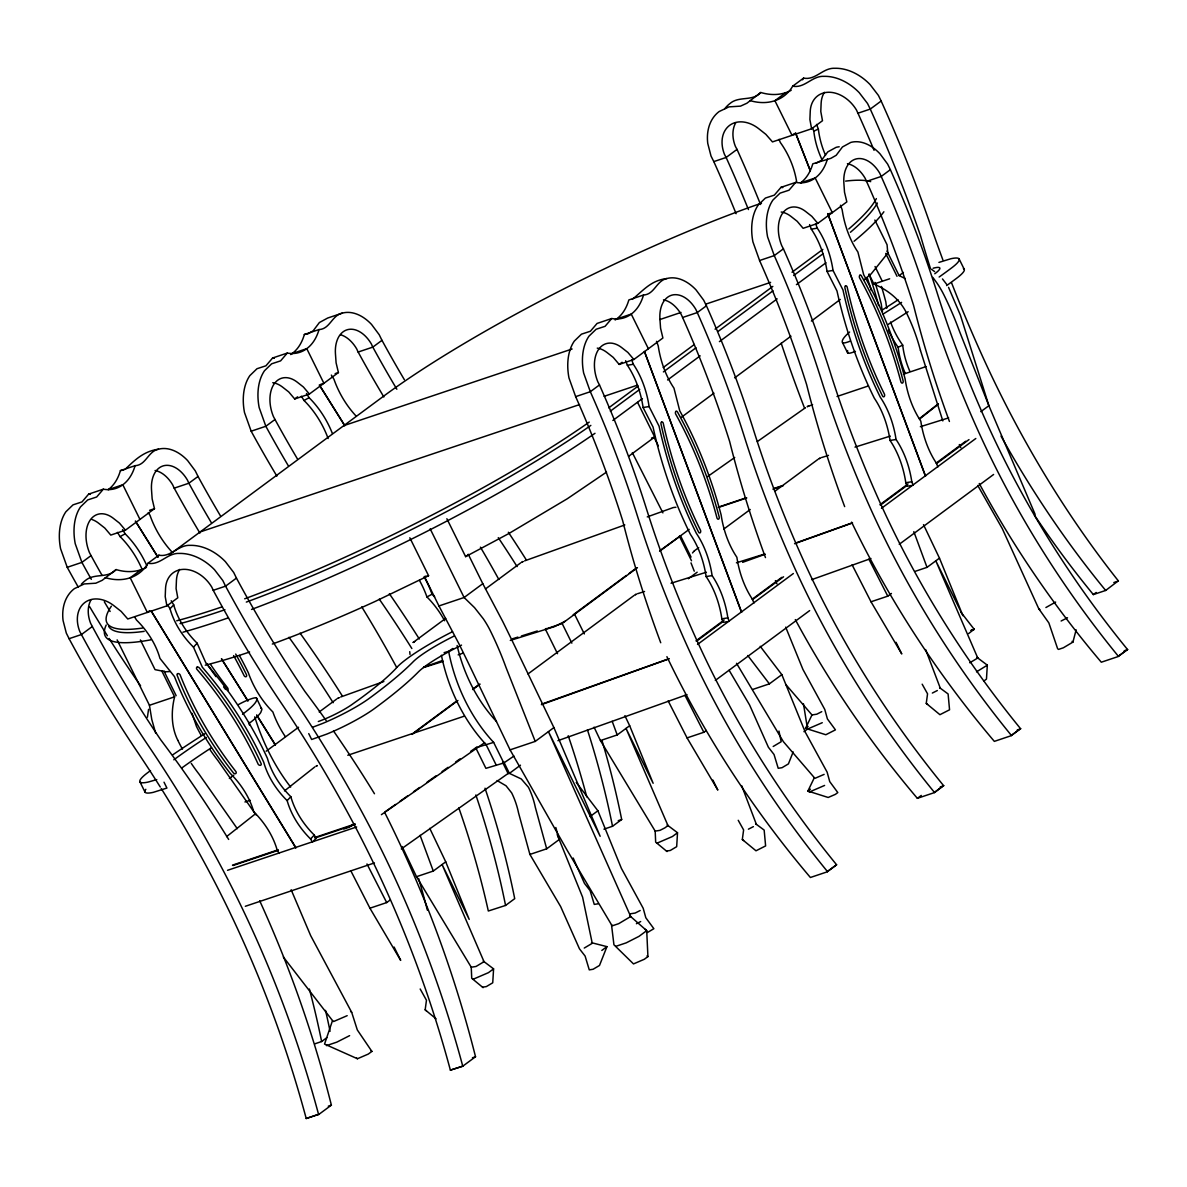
<?xml version="1.0" encoding="UTF-8"?>
<svg xmlns="http://www.w3.org/2000/svg" width="1187" height="1187" viewBox="0 0 1187 1187"><rect width="100%" height="100%" fill="white"/><g stroke="black" fill="none" stroke-linecap="round" stroke-linejoin="round"><path stroke-width="1.5" d="M482.515 987.183L486.344 986.59L492.739 982.791L493.584 968.859L483.287 961.099M666.456 851.064L670.284 850.471L676.679 846.672L677.525 832.74L667.228 824.98L667.969 825.588L664.957 827.814L659.972 830.351L655.179 831.108L600.444 740.569L594.064 727.171M984.068 680.878L986.471 679.098L987.317 665.165L977.02 657.405L977.762 658.013L969.764 662.776M147.411 717.245L148.568 709.336M436.089 1018.832L425.169 1009.811L426.459 1000.24L420.183 988.994M741.682 785.66L756.401 824.416L755.659 823.808L764.161 830.084L765.615 845.916L755.985 850.797L742.32 839.506L743.611 829.936L738.225 820.291M925.623 649.556L940.341 688.297L939.6 687.688L948.101 693.965L949.555 709.796L939.926 714.693L926.261 703.387L927.551 693.816L922.165 684.187M847.592 350.536L847.666 353.014A14.823 2.315 -26.3 0 0 855.441 351.382M161.684 670.685L174.608 696.828C171.091 711.117 171.121 726.845 177.783 740.228M977.747 485.453L1002.258 528.571L1038.714 608.649L1048.863 622.923L1057.617 648.681L1058.507 649.423L1063.359 647.79L1072.944 642.093L1076.134 629.822M283.352 957.019L332.508 1020.597L324.541 1044.07L357.45 1058.745L368.282 1054.071L371.887 1051.415L357.317 1029.945L351.693 1012.333L310.668 935.623L291.156 889.76M497.086 780.542L506.033 785.779L511.686 792.916A85.538 84.277 -50.4 0 1 518.571 813.021L529.906 854.432L560.665 906.601L579.464 948.814L585.102 956.054L589.271 969.868L593.099 969.26L599.494 965.461L606.943 946.647L591.512 942.686L592.254 943.309L584.256 948.057M729.1 670.254L749.605 705.019L768.39 747.246L774.028 754.487L778.212 768.286L782.04 767.692L788.42 763.894L793.168 751.92M785.69 627.151L802.946 669.468L824.772 709.44L827.398 718.907L835.44 729.857L825.826 734.738L805.543 728.328L811.982 714.945L785.779 684.469M760.214 646.307L781.832 674.646L805.29 732.201L827.131 772.158L829.743 781.639L837.799 792.575L835.396 794.355L828.185 797.471L807.902 791.046L814.341 777.678L783.361 741.652L736.533 663.31M220.426 515.811A954.986 711.859 53.5 0 1 198.036 476.447L195.276 470.853L187.591 460.541A47.806 30.981 71.4 0 0 158.435 449.22C147.989 451.342 146.075 465.23 135.095 465.675A56.575 36.663 71.4 0 1 122.825 484.756A56.575 36.663 71.4 0 1 103.328 489.192L88.654 494.118L81.977 501.923L73.045 504.846L65.893 511.76A47.806 30.981 71.4 0 0 60.552 548.617L67.229 567.312A954.986 711.859 53.5 0 0 78.238 587.075M103.328 489.192L96.651 496.997L87.719 499.92L80.568 506.834A47.806 30.981 71.4 0 0 75.226 543.691L81.903 562.386A954.986 711.859 53.5 0 0 91.325 579.33M340.61 334.764A30.536 19.793 71.4 0 1 356.679 348.874L358.118 352.049L372.792 347.123L381.962 340.343L379.217 334.734L371.531 324.422A47.806 30.981 71.4 0 0 342.375 313.101C331.93 315.223 330.016 329.111 319.036 329.556A56.575 36.663 71.4 0 1 306.765 348.652A56.575 36.663 71.4 0 1 287.269 353.073L272.595 357.999L265.918 365.804L256.985 368.727L249.834 375.641A47.806 30.981 71.4 0 0 244.492 412.512L251.169 431.193A954.986 711.859 53.5 0 0 276.883 476.121M287.269 353.073L280.592 360.878L271.66 363.801L264.508 370.715A47.806 30.981 71.4 0 0 259.167 407.586L265.843 426.267A954.986 711.859 53.5 0 0 288.233 465.63M795.305 619.599A778.123 580.028 53.5 0 0 917.358 798.332L934.555 792.56L943.576 785.616A774.666 577.446 53.5 0 1 800.557 553.914A954.986 711.859 53.5 0 1 753.493 429.842A954.986 711.859 53.5 0 0 706.428 305.786L703.683 300.177L696.012 289.865A47.806 30.981 71.4 0 0 666.842 278.544C656.396 280.681 654.497 294.554 643.517 295.014A56.575 36.663 71.4 0 1 631.247 314.095A56.575 36.663 71.4 0 1 611.735 318.517L605.073 326.321L596.141 329.244L588.989 336.158A47.806 30.981 71.4 0 0 583.648 373.03L590.325 391.71A954.986 711.859 53.5 0 1 637.36 515.781A954.986 711.859 53.5 0 0 684.424 639.838A774.666 577.446 53.5 0 0 827.443 871.54L836.598 864.774A774.666 577.446 53.5 0 1 693.579 633.072A954.986 711.859 53.5 0 1 646.514 509.015A954.986 711.859 53.5 0 0 599.465 384.944M829.075 213.719L832.324 212.636L815.187 177.976A56.575 36.663 71.4 0 1 795.676 182.412L781.001 187.338L774.339 195.128L765.407 198.051L758.256 204.965A47.806 30.981 71.4 0 0 752.914 241.836L759.591 260.517L774.265 255.591L783.42 248.825L781.788 245.768A30.536 19.793 71.4 0 1 782.515 213.334A30.536 19.793 71.4 0 1 805.424 211.316L811.834 216.346L817.798 223.379L846.835 201.894L844.506 192.16L843.853 182.872A30.536 19.793 71.4 0 1 855.961 158.984A30.536 19.793 71.4 0 1 879.775 173.272L881.214 176.448A954.986 711.859 53.5 0 1 928.279 300.504A954.986 711.859 53.5 0 0 975.328 424.575A774.666 577.446 53.5 0 0 1118.362 656.277L1127.516 649.497A774.666 577.446 53.5 0 1 984.483 417.794A954.986 711.859 53.5 0 1 937.433 293.738A954.986 711.859 53.5 0 0 890.369 169.667L887.624 164.073L879.953 153.761A47.806 30.981 71.4 0 0 850.782 142.425L842.458 146.965L836.197 155.289L830.9 158.316L812.783 163.821A56.575 36.663 71.4 0 1 800.513 182.902L815.187 177.976A56.575 36.663 71.4 0 0 827.458 158.895M795.676 182.412L788.999 190.202L780.082 193.125L772.93 200.039A47.806 30.981 71.4 0 0 767.588 236.91L774.265 255.591A954.986 711.859 53.5 0 1 821.3 379.662A954.986 711.859 53.5 0 0 868.365 503.733A774.666 577.446 53.5 0 0 1011.383 735.436L1020.538 728.655A774.666 577.446 53.5 0 1 877.519 496.952A954.986 711.859 53.5 0 1 830.455 372.896A954.986 711.859 53.5 0 0 783.405 248.84M692.511 552.964L693.905 551.258M414.515 641.633L413.121 642.493M312.522 842.191L310.579 838.986A71.472 51.338 42.9 0 1 287.15 800.631A71.635 51.456 42.9 0 1 263.737 762.262A314.451 225.886 42.9 0 0 202.369 667.272L193.481 647.152A71.472 51.338 42.9 0 1 170.038 608.797L173.703 604.851L171.195 600.741M193.481 647.152L197.146 643.206A71.472 51.338 42.9 0 1 173.703 604.851M287.15 800.631L290.815 796.685A71.635 51.456 42.9 0 1 267.401 758.315A314.451 225.886 42.9 0 0 206.048 663.325L197.146 643.206M310.579 838.986L314.258 835.04A71.472 51.338 42.9 0 1 290.815 796.685M313.739 840.871L316.187 838.245L314.258 835.04M146.476 567.371A56.575 42.168 53.5 0 1 141.09 569.701A56.575 42.168 53.5 0 1 116.059 569.567L102.216 580.309L95.821 583.203L84.247 583.945L74.41 588.633A47.806 35.64 53.5 0 0 63.074 620.534L66.309 633.101L69.098 638.68L81.443 634.541L92.334 626.484L90.672 623.412A30.536 22.761 53.5 0 1 91.073 599.761M116.059 569.567C108.047 578.796 94.322 572.772 85.301 580.577A47.806 35.64 53.5 0 0 81.324 584.286M791.18 90.286A56.575 42.168 53.5 0 1 785.794 92.631A56.575 42.168 53.5 0 1 760.763 92.482L746.905 103.224L740.525 106.133L728.952 106.875L719.114 111.563A47.806 35.64 53.5 0 0 707.764 143.464L711.013 156.016L713.802 161.61A954.986 618.813 71.4 0 1 736.103 213.705M760.763 92.482C752.751 101.726 739.011 95.687 730.005 103.492A47.806 35.64 53.5 0 0 724.856 108.625M840.292 299.436L811.389 321.069M864.195 279.657L871.228 273.841L887.802 253.113L887.075 244.774L874.849 220.04M226.598 836.612L255.531 813.748M284.479 790.898L314.867 766.891M919.539 419.07L938.383 404.173M919.421 418.625L938.353 403.773M272.787 382.689A30.536 19.793 71.4 0 1 282.328 386.917L288.738 391.933L294.702 398.966L297.611 396.829M211.271 522.577A954.986 711.859 53.5 0 1 188.881 483.213L187.412 480.052A30.536 19.793 71.4 0 0 163.598 465.764A30.536 19.793 71.4 0 0 151.506 489.667L152.159 498.941L154.473 508.674L125.436 530.159L119.472 523.126L113.062 518.096A30.536 19.793 71.4 0 0 90.153 520.129A30.536 19.793 71.4 0 0 89.44 552.563L91.058 555.605L81.903 562.386L67.229 567.312M198.021 476.462L188.867 483.228L174.192 488.154L172.738 484.979A30.536 19.793 71.4 0 0 155.082 470.497M372.792 347.123L371.353 343.948A30.536 19.793 71.4 0 0 347.539 329.66A30.536 19.793 71.4 0 0 335.431 353.548L336.099 362.821L338.414 372.555L309.377 394.039L303.412 387.007L297.002 381.991A30.536 19.793 71.4 0 0 274.093 384.009A30.536 19.793 71.4 0 0 273.381 416.444L274.998 419.486L265.843 426.267L251.169 431.193M105.183 577.624A56.575 42.168 53.5 0 0 130.199 577.772A56.575 42.168 53.5 0 0 147.989 563.246L158.88 555.19C170.987 557.578 178.228 544.685 190.217 545.352A47.806 35.64 53.5 0 1 225.382 561.644L233.72 572.505L236.45 578.099A954.986 618.813 71.4 0 0 304.822 691.338A966.366 626.187 71.4 0 1 326.173 720.554M749.872 100.539A56.575 42.168 53.5 0 0 774.903 100.687A56.575 42.168 53.5 0 0 792.693 86.176L803.584 78.119C815.692 80.508 822.932 67.6 834.921 68.282A47.806 35.64 53.5 0 1 870.086 84.574L878.41 95.42L881.155 101.029A954.986 618.813 71.4 0 1 931.394 227.681A954.986 618.813 71.4 0 0 942.864 259.849M141.09 569.701L130.199 577.772L147.336 612.418L149.74 610.637M785.794 92.631L774.903 100.687L792.026 135.348L794.444 133.552M169.296 554.759L383.416 396.324A305.415 47.777 -26.3 0 1 761.49 203.17M735.762 122.676A30.536 22.761 53.5 0 0 735.376 146.342L737.023 149.399L726.132 157.456L713.802 161.61M161.254 788.569A954.986 618.813 71.4 0 1 205.796 865.175A774.666 501.967 71.4 0 1 306.216 1118.51L318.561 1114.37A774.666 501.967 71.4 0 0 218.141 861.035A954.986 618.813 71.4 0 0 149.785 747.795A954.986 618.813 71.4 0 1 81.413 634.555L79.781 631.469A30.536 22.761 53.5 0 1 84.767 602.566A30.536 22.761 53.5 0 1 113.759 605.578L121.178 611.424L127.766 618.991L166.892 605.86L177.783 597.803L176.091 588.589L176.448 580.131A30.536 22.761 53.5 0 1 179.712 569.389M748.448 209.565A954.986 618.813 71.4 0 0 726.132 157.456L724.485 154.399A30.536 22.761 53.5 0 1 729.456 125.481A30.536 22.761 53.5 0 1 758.463 128.493L765.867 134.354L772.47 141.906L811.596 128.775L822.487 120.718L820.796 111.504L821.137 103.061A30.536 22.761 53.5 0 1 824.401 92.319M236.45 578.099L225.575 586.155L213.23 590.31L211.805 587.15A30.536 22.761 53.5 0 0 183.733 569.345A30.536 22.761 53.5 0 0 165.557 588.188L165.216 596.646L166.892 605.86M881.155 101.029L870.264 109.085L857.919 113.225L856.51 110.079A30.536 22.761 53.5 0 0 828.437 92.26A30.536 22.761 53.5 0 0 810.246 111.118L809.905 119.561L811.596 128.775M597.269 348.132A30.536 19.793 71.4 0 1 606.809 352.361L613.219 357.376L619.184 364.424L622.092 362.272M619.184 364.424L633.858 359.498L662.895 338.013L660.58 328.28L659.913 318.991A30.536 19.793 71.4 0 1 672.02 295.103A30.536 19.793 71.4 0 1 695.834 309.392L697.273 312.567A954.986 711.859 53.5 0 1 744.338 436.623A954.986 711.859 53.5 0 0 791.388 560.679A774.666 577.446 53.5 0 0 934.421 792.382L934.555 792.56M706.428 305.786L697.273 312.567L682.599 317.493L681.16 314.318A30.536 19.793 71.4 0 0 663.488 299.836M890.369 169.667L881.214 176.448L866.54 181.374L865.1 178.198A30.536 19.793 71.4 0 0 847.429 163.717M608.723 407.853L638.087 386.116M663.236 367.51L694.336 344.497M715.064 329.155L772.826 286.423M792.011 272.224L822.843 249.404M610.355 411.147L639.719 389.41M663.385 371.902L695.968 347.791M718.18 331.351L772.974 290.815M793.643 275.518L823.006 253.781M612.863 420.465L642.419 398.595M667.584 379.974L700.152 355.863M719.411 341.619L777.159 298.887M796.418 284.643L825.974 262.772M425.45 576.199L424.145 577.164L428.566 575.68L409.827 537.77M446.876 518.734L465.616 556.644L467.975 554.893M628.635 456.312L654.72 437.009L637.597 402.393M681.368 417.29L713.951 393.179M734.679 377.837L790.957 336.188M468.242 554.255L482.783 583.678L464.102 597.506L438.938 605.949L424.397 576.526M886.971 251.095L899.093 275.607L903.411 272.416M233.78 775.185L229.358 778.464L230.693 777.633M266.17 751.208L298.575 727.23M319.199 711.977L336.871 698.891M445.704 618.368L413.299 642.345L414.575 641.692M485.468 588.945L520.811 562.786M557.504 653.681L545.382 629.155L546.243 628.502M414.337 732.334L457.099 700.701M473.316 688.697L479.222 684.335M573.217 614.777L626.291 575.487M629.244 573.306L636.618 567.861M660.209 550.397L680.552 535.812L691.057 557.089M412.126 734.412L457.93 700.508M472.708 689.573L480.097 684.113M545.382 629.155L562.148 623.516L637.434 567.668M659.601 551.272L689.157 529.402M528.007 673.949L634.036 595.488M694.276 550.902L698.698 547.637M723.729 529.105L750.229 509.505M775.274 490.973L817.977 459.369M353.741 823.956L349.423 827.146L343.829 829.016M688.312 578.752L697.17 572.193M980.833 411.652L988.89 405.702L960.402 315.178L948.547 287.328M438.938 605.949L458.894 643.71A204.861 14.11 63.1 0 1 476.121 679.246L510.069 749.858L535.233 741.4L553.899 727.586L519.965 656.975A204.861 14.11 63.1 0 0 502.724 621.454L482.783 583.678M503.748 761.92L509.401 773.375L520.47 765.185M695.997 640.832L724.1 620.044M752.202 599.242L781.773 577.357M879.938 504.712L908.04 483.925M936.142 463.123L965.714 441.238M696.591 641.173L723.12 621.528M753.923 603.07L752.617 599.539L783.583 576.793M880.517 505.054L907.061 485.409M936.558 463.598L968.993 439.591M697.526 644.437L793.361 573.514M881.451 508.318L975.818 438.493M351.026 871.199L369.929 908.203L386.695 902.58L390.345 899.88M402.141 846.554L416.503 876.689L433.285 871.05L445.733 861.836L429.768 828.363M600.444 740.569L617.21 734.931L629.659 725.717L624.881 715.687M715.301 680.418L809.668 610.593M899.242 544.299L993.608 474.474M529.906 854.432L546.688 848.809L559.136 839.595L555.828 827.517M590.117 816.522L597.892 810.766L576.274 782.426M668.162 700.894L687.065 737.899L703.846 732.275L706.28 730.465M752.603 689.484L769.384 683.86L781.832 674.646M852.103 564.789L871.006 601.779L887.787 596.156L891.437 593.455M915.162 571.348L927.017 567.356L939.466 558.142L923.501 524.669M314.733 1043.863L321.618 1041.548L326.84 1037.675M458.835 807.932A774.666 577.446 53.5 0 1 488.317 911.008L505.558 905.444L514.713 898.663A778.123 580.028 53.5 0 0 485.008 788.213M603.931 829.164L612.522 826.271L621.676 819.505A778.123 580.028 53.5 0 0 602.017 740.614M778.954 731.073L781.18 741.727L773.182 746.489M805.543 728.328L808.11 726.429M803.94 731.682L807.546 729.026M493.584 968.859L488.45 972.657L473.005 979.305M677.525 832.74L672.391 836.538L656.945 843.2M318.62 1114.578L331.381 1105.142A778.123 504.208 71.4 0 0 259.716 900.814M968.622 633.576L974.171 629.229A774.666 501.967 71.4 0 1 961.099 612.358M1055.644 602.061L1045.895 607.536M807.902 791.046L810.469 789.147M601.809 950.446L606.943 946.647M987.317 665.165L976.5 671.857M1034.53 515.277A778.123 504.208 71.4 0 0 1093.346 594.583L1096.18 592.476M213.23 590.31A954.986 618.813 71.4 0 0 281.586 703.55A954.986 618.813 71.4 0 1 349.942 816.79A774.666 501.967 71.4 0 1 450.377 1070.125L462.767 1066.193L475.527 1056.756A778.123 504.208 71.4 0 0 384.944 812.976M1093.346 594.583L1105.69 590.443L1118.317 580.844A774.666 501.967 71.4 0 1 981.604 354.349A954.986 618.813 71.4 0 1 951.499 282.64M597.892 810.766L621.365 868.32L643.191 908.278L645.817 917.759L653.859 928.694L647.479 932.492M629.585 915.607L646.707 930.653L647.924 956.588L644.333 959.259L633.502 963.918L613.931 944.763L611.513 924.792L567.267 850.471L510.069 749.858M917.358 798.332L921.29 795.424M827.443 871.54L836.598 864.774M934.421 792.382L943.576 785.616M1011.383 735.436L1020.538 728.655M1118.362 656.277L1127.516 649.497M385.003 811.893L395.523 804.474M400.019 801.284L407.527 795.987M413.536 791.744L419.545 787.5M427.053 782.188L436.059 775.823M442.054 771.58L448.063 767.336M455.571 762.039L460.081 758.849M470.586 751.43L476.595 747.187M401.295 848.942L507.888 773.627M707.66 476.536L734.723 457.485M757.291 441.609L805.424 407.749M484.652 742.676L381.398 814.668M565.027 621.261L554.552 626.617L510.306 640.431M444.101 652.657L448.627 651.322L452.826 648.458M503.807 762.974L493.644 742.394L475.75 747.78L485.913 768.345L503.807 762.974L513.912 756.074M606.542 472.1L567.282 498.763L508.837 533.542L465.616 556.644M125.199 469.266C134.858 459.992 143.775 451.208 158.435 449.22M816.226 163.242L821.523 160.215L827.784 151.891L836.108 147.351A47.806 30.981 71.4 0 1 839.209 146.773M632.285 299.361C643.295 290.518 650.921 280.384 666.842 278.544M301.379 396.25L304.02 400.464L309.11 397.704A71.472 47.376 61.5 0 1 332.33 433.359M117.439 532.37L120.08 536.583L125.169 533.824A71.472 47.376 61.5 0 1 146.891 565.858M419.397 580.295A71.635 47.48 61.5 0 1 426.949 596.957L432.038 594.197A71.472 47.376 61.5 0 1 434.665 596.913M821.76 711.666L816.775 714.203L811.982 714.945M822.265 722.705L806.804 729.367M1061.119 621.009L1067.514 617.759M932.344 693.06L937.329 690.522M347.183 1015.671L333.621 1021.517L332.508 1020.597M824.119 774.384L815.083 778.286L814.341 777.678M824.609 785.438L809.163 792.1M748.403 829.179L753.389 826.642M349.616 1035.643L336.826 1042.141L326.44 1045.628M640.179 910.503L635.193 913.04L630.401 913.797M636.41 923.723L640.683 921.557M428.566 575.68L375.226 601.408A290.221 45.403 -26.3 0 1 272.327 644.037M822.042 159.755A71.472 54.29 64.8 0 1 813.807 131.178L818.362 129.042L816.552 124.412M905.295 373.445A71.472 54.29 64.8 0 1 898.144 347.272L902.699 345.12A71.635 54.409 64.8 0 1 890.547 322.003M808.792 405.954L807.175 406.681L812.605 404.678M524.595 560.887L624.807 524.951M647.271 516.894L673.192 507.591M340.654 697.006L383.846 681.516M423.596 667.257L442.603 660.447M458.152 654.868L463.331 653.013M852.548 522.918L794.563 543.705M742.632 562.341L765.14 554.27M541.376 704.663L668.607 659.022M938.917 262.416L950.832 258.751A46.53 7.285 -26.3 0 1 950.817 268.514A333.933 52.243 -26.3 0 1 939.14 277.031M795.587 543.053L851.42 523.141M312.804 727.171L321.647 723.833A46.53 7.285 -26.3 0 0 369.929 697.867A333.933 52.243 -26.3 0 0 413.447 661.485A53.281 8.339 -26.3 0 1 454.22 636.009M811.626 579.671L870.946 558.513M541.88 704.054L669.216 658.637M557.92 740.673L687.006 694.632M342.375 313.101L327.701 318.027L319.377 322.552L313.116 330.876L307.804 333.918L304.362 334.482A56.575 36.663 71.4 0 1 292.091 353.578A56.575 36.663 71.4 0 1 290.681 354.557M304.362 334.482L319.036 329.556M292.091 353.578L306.765 348.652L323.903 383.297L320.653 384.395M335.149 373.653L338.414 372.555M294.702 398.966L309.377 394.039M817.798 223.379L803.124 228.305L797.16 221.272L790.75 216.242A30.536 19.793 71.4 0 0 781.194 212.013M139.962 519.416L122.825 484.756L108.165 489.682A56.575 36.663 71.4 0 0 120.421 470.601L135.095 465.675M643.517 295.014L628.843 299.94A56.575 36.663 71.4 0 1 616.572 319.021A56.575 36.663 71.4 0 1 615.163 320M611.735 318.517L597.061 323.443L590.399 331.247L581.467 334.17L574.315 341.084A47.806 30.981 71.4 0 0 568.974 377.956L575.65 396.636A954.986 711.859 53.5 0 1 622.685 520.707A966.366 720.346 53.5 0 0 660.729 642.746M616.572 319.021L631.247 314.095L648.384 348.755M343.77 425.658L572.119 348.993M659.957 319.511L681.026 312.433M705.627 304.184L770.615 282.372M149.592 510.321L154.473 508.674M125.436 530.159L110.777 535.085L104.797 528.052L98.387 523.022A30.536 19.793 71.4 0 0 92.037 519.55M869.077 274.242L873.929 284.049L889.656 278.782M575.65 396.636L590.325 391.71L599.48 384.929L597.862 381.888A30.536 19.793 71.4 0 1 598.574 349.453A30.536 19.793 71.4 0 1 621.484 347.435L627.893 352.45L633.858 359.498M200.128 531.954L579.553 404.589M604.138 396.324L637.508 385.122M651.485 438.092L654.72 437.009M837.043 396.473L868.469 385.923M903.381 374.202L926.068 366.575M718.224 507.19L746.133 497.828M774.043 488.45L781.031 486.106M718.907 507.279L746.786 497.932M772.915 489.148L783.375 485.646M155.66 733.121L151.788 719.53L149.443 705.286L174.608 696.828M347.806 755.258L464.147 716.206M232.459 865.145L278.04 849.847M314.837 837.488L355.165 823.956M233.053 865.516L278.411 850.293M315.059 837.992L355.18 824.52M227.548 870.308L356.649 826.968M971.085 630.267L974.171 629.229M971.203 630.416L974.29 629.392M1113.821 582.55L1118.436 580.992M245.323 906.289L374.424 862.949M618.249 820.662L621.676 819.505M1124.208 650.817L1127.65 649.66M1118.495 656.441L1101.299 662.212A778.123 580.028 53.5 0 1 979.245 483.48M1017.244 729.975L1020.672 728.818M1011.517 735.599L994.335 741.371A778.123 580.028 53.5 0 1 851.598 522.132M940.267 786.936L943.71 785.779M598.1 903.811L594.272 904.405L590.087 890.606L584.449 883.351L573.173 858.023M827.576 871.718L810.395 877.49A778.123 580.028 53.5 0 1 666.901 656.678M615.83 946.336L626.217 942.849L639.007 936.35L646.707 930.653L644.808 929.08M328.295 1106.18L331.381 1105.142M472.441 1057.78L475.527 1056.756M306.216 1118.51L318.561 1114.37M450.377 1070.125L462.767 1066.193M512.591 638.754L517.888 637.093M521.419 635.98L537.296 630.994M821.419 457.603L828.496 455.393M854.996 447.128L890.324 436.089M920.355 426.712L948.621 417.883M637.493 593.723L644.556 591.512M671.056 583.232L706.384 572.208M736.415 562.816L764.68 553.988M423.581 667.524L443.048 661.441M156.758 779.592L148.241 782.04A46.53 7.285 -26.3 0 1 148.241 772.277A333.933 52.243 -26.3 0 1 150.497 770.6M244.952 801.982L250.249 800.32M673.608 507.472L675.922 507.279M120.421 470.601L123.863 470.022M809.608 224.595L811.3 229.136L817.294 228.171A71.472 44.438 80.9 0 1 833.037 270.443L842.993 290.029A314.451 195.499 80.9 0 0 880.294 397.23A71.635 44.542 80.9 0 1 896.051 439.487A71.472 44.438 80.9 0 1 911.794 481.759L913.115 485.275M811.3 229.136A71.472 44.438 80.9 0 1 827.042 271.393L833.037 270.443M625.668 360.714L627.359 365.24L633.354 364.29A71.472 44.438 80.9 0 1 649.096 406.562L659.052 426.148A314.451 195.499 80.9 0 0 696.368 533.349A71.635 44.542 80.9 0 1 712.111 575.606A71.472 44.438 80.9 0 1 727.854 617.863L729.174 621.38M627.359 365.24A71.472 44.438 80.9 0 1 643.102 407.512L649.096 406.562M827.042 271.393L836.998 290.993A314.451 195.499 80.9 0 0 874.315 398.179A71.635 44.542 80.9 0 1 890.057 440.451L896.051 439.487M890.057 440.451A71.472 44.438 80.9 0 1 905.8 482.708L911.794 481.759M911.616 485.513L907.12 486.225L905.8 482.708M643.102 407.512L653.058 427.097A314.451 195.499 80.9 0 0 690.374 534.298A71.635 44.542 80.9 0 1 706.117 576.556L712.111 575.606M706.117 576.556A71.472 44.438 80.9 0 1 721.859 618.828L727.854 617.863M727.676 621.617L723.195 622.344L721.859 618.828M792.693 86.176C804.801 88.565 812.042 75.656 824.03 76.339A47.806 35.64 53.5 0 1 859.195 92.631L867.519 103.477L870.264 109.085A954.986 618.813 71.4 0 1 920.504 235.738A966.366 626.187 71.4 0 0 930.549 268.796M147.989 563.246C160.111 565.635 167.352 552.741 179.341 553.424A47.806 35.64 53.5 0 1 214.506 569.715L222.83 580.562L225.575 586.155A954.986 618.813 71.4 0 0 293.931 699.395A954.986 618.813 71.4 0 1 362.287 812.65A774.666 501.967 71.4 0 1 462.707 1065.985M509.401 773.375L521.271 778.954L528.467 787.293A85.538 84.277 -50.4 0 1 535.337 807.383L546.688 848.809M873.929 284.049C887.386 289.762 899.791 299.272 906.319 312.611M899.093 275.607L905.206 278.544M931.632 269.39L934.629 271.6M926.261 703.387L927.522 704.425M742.32 839.506L743.581 840.544M611.513 924.792L612.626 925.697L618.709 923.664L630.698 916.527L548.439 731.637L600.162 836.286L553.899 727.586M647.049 955.861L647.924 956.588M416.503 876.689L471.239 967.212L476.032 966.47L484.029 961.707L442.083 864.537L469.191 919.391L445.733 861.836M425.169 1009.811L426.43 1010.849M350.58 1011.413L351.693 1012.333M370.997 1050.688L371.887 1051.415M356.56 1058.018L357.45 1058.745M667.049 851.554L655.669 842.147L655.179 831.108M483.109 987.673L471.729 978.266L471.239 967.212M1038.714 608.649L1039.827 609.569M1072.054 641.351L1072.944 642.093M942.478 278.945L946.722 284.435M932.789 277.372L936.958 283.04A74.113 55.24 53.5 0 1 943.932 294.955A286.631 213.66 53.5 0 1 959.615 331.633L988.89 405.702L1035.138 514.401M747.765 655.521L769.384 683.86M255.947 814.846L217.889 760.526A204.861 201.835 -50.4 0 1 209.936 749.59M237.281 828.674L199.208 774.354A204.861 201.835 -50.4 0 1 191.27 763.404M331.351 375.092L333.977 379.291A71.472 47.376 61.5 0 0 355.937 415.88M306.483 393.49L309.11 397.704M148.286 512.606L150.052 515.41A71.472 47.376 61.5 0 0 171.996 552M221.554 658.8L247.994 701.057L221.479 658.859M256.807 715.153L275.414 744.887M122.543 529.61L125.169 533.824M157.886 557.074L135.377 521.048L157.901 557.059A56.575 42.168 53.5 0 0 158.88 555.19M256.704 715.227L275.295 744.976M279.182 853.379L277.209 850.189A71.472 51.338 42.9 0 0 253.766 811.834A71.635 51.456 42.9 0 0 230.323 773.479A314.451 225.886 42.9 0 1 174.489 676.635L159.963 658.399A71.472 51.338 42.9 0 0 136.52 620.044L134.843 617.299M295.934 847.755L151.283 611.142L295.756 847.815M167.53 604.687L170.038 608.797M871.006 601.779L901.764 653.948L896.022 642.315M687.065 737.899L717.823 790.067L712.897 780.082M369.929 908.203L400.687 960.372L394.114 947.063M694.247 571.184L690.997 562.875M868.884 559.151L887.787 596.156M684.944 695.27L703.846 732.275M366.976 863.958L386.695 902.58M654.185 437.662L658.325 445.808M632.33 452.633L662.91 512.888M959.17 259.048L964.259 269.345M885.71 253.424L897.016 276.304M875.027 266.526L882.297 281.245M849.61 332.034A76.74 12.004 -26.3 0 0 842.577 342.731L847.666 353.014M679.379 536.212L691.502 560.754M574.597 614.302L584.301 633.932M562.148 623.516L571.852 643.146M430.169 528.838L464.102 597.506L474.533 607.64L483.287 618.753A74.113 55.24 53.5 0 1 490.276 630.668A286.631 213.66 53.5 0 1 505.959 667.346L535.233 741.4M502.576 762.321L508.229 773.776M496.255 765.185L486.091 744.62A144.799 106.578 73.6 0 1 441.416 655.254M308.739 733.611L311.647 739.486L326.737 734.115A46.53 7.285 -26.3 0 0 375.018 708.149A333.933 52.243 -26.3 0 0 418.536 671.768A53.281 8.339 -26.3 0 1 459.295 646.292A14.823 2.315 -26.3 0 0 461.535 645.105M238.513 704.529A14.823 2.315 -26.3 0 1 256.481 698.075L261.912 709.455L260.754 712.512A76.74 12.004 -26.3 0 1 248.914 723.536M164.043 671.174L176.151 695.686M140.392 639.971L155.052 669.646L165.661 671.753A290.221 45.403 -26.3 0 0 169.889 671.53M117.127 639.897L149.443 705.286M164.014 782.188L166.922 788.064L153.316 792.337A46.53 7.285 -26.3 0 1 145.838 789.31M139.888 781.743L144.977 792.026M977.762 658.013L935.816 560.843L962.924 615.697L939.466 558.142M667.969 825.588L626.024 728.417L653.132 783.272L629.659 725.717M812.605 128.092L813.807 131.178M779.087 139.339L780.289 142.425A71.472 54.29 64.8 0 1 796.655 181.848M557.193 834.595L582.594 897.149L592.254 943.309M840.47 205.232L842.162 209.773A71.472 44.438 80.9 0 0 857.904 252.03L863.676 274.716A314.451 195.499 80.9 0 1 905.087 378.876A71.635 44.542 80.9 0 0 920.815 421.162A71.472 44.438 80.9 0 0 936.558 463.42L937.864 466.951M815.603 223.646L817.294 228.171M656.53 341.352L658.221 345.877A71.472 44.438 80.9 0 0 673.964 388.149L679.75 410.836A314.451 195.499 80.9 0 1 721.147 514.995A71.635 44.542 80.9 0 0 736.875 557.267A71.472 44.438 80.9 0 0 752.617 599.539M741.608 612.18L644.422 351.426L741.489 612.269M631.662 359.765L633.354 364.29M913.827 531.642L927.017 567.356M612.195 721.325L617.21 734.931M420.094 835.336L433.285 871.05M920.459 350.447L942.819 420.91M192.057 713.357L196.448 726.414A204.861 201.835 -50.4 0 0 201.122 735.302M803.465 703.832L807.249 727.216M409.738 651.663L410.005 654.423M297.388 458.85A954.986 711.859 53.5 0 1 274.998 419.486M361.753 606.869A954.986 711.859 53.5 0 1 394.203 662.895A774.666 577.446 53.5 0 1 396.695 667.495M379.261 599.138A966.366 720.346 53.5 0 1 411.859 648.532M389.351 593.723A966.366 720.346 53.5 0 1 419.278 638.977M475.853 794.978A778.123 580.028 53.5 0 1 505.558 905.444M404.366 379.692A954.986 711.859 53.5 0 1 381.977 340.328M396.859 389.247A954.986 711.859 53.5 0 1 372.822 347.108M480.423 547.162A954.986 711.859 53.5 0 1 498.837 579.479M508.348 532.251A966.366 720.346 53.5 0 1 526.242 559.819M498.273 537.652A966.366 720.346 53.5 0 1 517.087 566.6M587.446 729.842A778.123 580.028 53.5 0 1 612.522 826.271M568.217 735.732A774.666 577.446 53.5 0 1 586.764 796.863M383.861 396.962A954.986 711.859 53.5 0 1 358.148 352.035M274.36 358.266A56.575 36.663 71.4 0 1 272.595 357.999M426.949 596.957A71.472 47.376 61.5 0 1 444.621 620.742M424.501 577.52A71.635 47.48 61.5 0 1 432.038 594.197M304.02 400.464A71.472 47.376 61.5 0 1 328.146 438.552M285.221 736.459A71.472 47.376 61.5 0 1 272.876 711.977A71.635 47.48 61.5 0 1 248.306 672.673A314.451 208.452 61.5 0 0 239.344 655.372M235.709 654.052A314.451 208.452 61.5 0 1 246.228 674.201A1.929 1.276 61.5 0 1 246.213 676.605A1.929 1.276 61.5 0 1 244.151 675.744A314.451 208.452 61.5 0 0 233.631 655.595M110.124 611.468A954.986 711.859 53.5 0 1 104.293 601.75M102.067 575.369A954.986 711.859 53.5 0 1 91.058 555.605M309.377 989.023A778.123 580.028 53.5 0 1 321.618 1041.548M325.52 1010.389A778.123 580.028 53.5 0 1 330.075 1031.295M109.115 638.472A954.986 711.859 53.5 0 0 138.745 683.163A954.986 711.859 53.5 0 1 140.6 685.834M107.379 635.728A954.986 711.859 53.5 0 1 89.618 606.661M300.074 633.175A966.366 720.346 53.5 0 1 342.301 695.938M288.99 637.285A966.366 720.346 53.5 0 1 333.146 702.704M418.596 878.484A778.123 580.028 53.5 0 1 427.35 910.117M199.92 533.082A954.986 711.859 53.5 0 1 174.207 488.139M90.42 494.371A56.575 36.663 71.4 0 1 88.654 494.118M225.589 689.469A314.451 208.452 61.5 0 1 223.631 686.947M215.975 676.664A314.451 208.452 61.5 0 1 206.746 663.459M227.355 690.493A1.929 1.276 61.5 0 0 227.667 687.941A314.451 208.452 61.5 0 1 210.633 664.601M120.08 536.583A71.472 47.376 61.5 0 1 141.787 568.618M866.54 181.374A954.986 711.859 53.5 0 1 913.604 305.43A966.366 720.346 53.5 0 0 949.422 421.474M960.847 447.677A778.123 580.028 53.5 0 1 959.319 444.546M759.576 260.532A954.986 711.859 53.5 0 1 806.626 384.588A966.366 720.346 53.5 0 0 844.669 506.626M782.782 187.591A56.575 36.663 71.4 0 1 781.001 187.338M909.85 371.308A71.472 54.29 64.8 0 1 902.699 345.12M898.144 347.272A71.635 54.409 64.8 0 1 890.665 334.986M890.087 333.814A71.635 54.409 64.8 0 1 888.425 330.238M882.475 311.632A71.635 54.409 64.8 0 1 881.273 304.05A314.451 238.839 64.8 0 0 874.982 282.417M886.793 308.219A71.635 54.409 64.8 0 1 885.828 301.913A314.451 238.839 64.8 0 0 881.466 286.438M869.121 274.167A314.451 238.839 64.8 0 1 878.484 304.985A1.929 1.469 64.8 0 1 878.617 305.474M867.371 278.159A314.451 238.839 64.8 0 1 871.317 290.459M825.514 155.215A71.472 54.29 64.8 0 1 818.362 129.042M804.593 408.254A966.366 626.187 71.4 0 1 781.194 343.236M737.023 149.399A954.986 618.813 71.4 0 1 760.555 204.505M857.949 113.21A954.986 618.813 71.4 0 1 874.077 150.319M1105.676 590.443A778.123 504.208 71.4 0 1 1001.027 436.133M803.584 78.119A56.575 42.168 53.5 0 1 802.531 79.811M933.116 268.232A28.547 4.466 -26.3 0 1 934.777 273.767M898.069 299.836A251.347 39.319 -26.3 0 1 881.629 310.4M963.399 268.603A46.53 7.285 -26.3 0 1 955.906 278.797A333.933 52.243 -26.3 0 1 946.632 285.592M901.601 302.373A333.933 52.243 -26.3 0 1 886.644 311.825A53.281 8.339 -26.3 0 0 883.232 314.021M908.144 311.721A333.933 52.243 -26.3 0 1 891.734 322.107A53.281 8.339 -26.3 0 0 888.321 324.318M850.367 341.099A14.823 2.315 -26.3 0 1 842.577 342.731M877.371 203.036A305.415 47.777 -26.3 0 1 850.426 232.281M876.347 198.6A305.415 47.777 -26.3 0 1 848.794 228.987M845.619 181.107A305.415 47.777 -26.3 0 1 870.694 181.641M883.885 211.776A312.745 48.919 -26.3 0 1 854.061 241.273M249.611 652.004A290.221 45.403 -26.3 0 1 205.262 665.18M590.844 425.391A305.415 47.777 -26.3 0 1 246.317 602.091M224.936 609.717A305.415 47.777 -26.3 0 1 180.023 623.635M144.161 631.35A305.415 47.777 -26.3 0 1 108.655 626.276M589.227 422.097A305.415 47.777 -26.3 0 1 244.685 598.797M221.732 606.972A305.415 47.777 -26.3 0 1 176.729 620.786M142.529 628.057A305.415 47.777 -26.3 0 1 111.37 606.186M594.999 433.3A312.745 48.919 -26.3 0 1 251.525 609.435M227.652 618.071A312.745 48.919 -26.3 0 1 182.976 632.196M150.883 639.823A312.745 48.919 -26.3 0 1 106.207 625.015M182.457 749.131A204.861 201.835 -50.4 0 1 177.768 740.243M906.334 312.596A204.861 201.835 -50.4 0 1 920.444 350.447M333.502 730.984A966.366 626.187 71.4 0 1 374.469 793.747M92.304 626.499A954.986 618.813 71.4 0 0 160.66 739.738A966.366 626.187 71.4 0 1 228.661 839.432M160.275 787.026A954.986 618.813 71.4 0 0 137.44 751.935A954.986 618.813 71.4 0 1 69.083 638.695M173.821 759.799A251.347 39.319 -26.3 0 1 206.315 737.468M181.819 767.959A251.347 39.319 -26.3 0 1 211.405 747.751M172.545 754.947A333.933 52.243 -26.3 0 1 204.847 733.729M256.481 698.075A76.74 12.004 -26.3 0 1 242.534 714.218M260.769 708.075A14.823 2.315 -26.3 0 1 261.57 708.357M249.552 725.153A144.799 79.603 69.7 0 1 248.602 721.815M290.667 787.07A130.214 71.591 69.7 0 1 254.745 716.859M318.324 721.518A28.547 4.466 -26.3 0 0 353.251 703.594A251.347 39.319 -26.3 0 0 395.449 668.993A76.74 12.004 -26.3 0 1 449.072 633.428A14.823 2.315 -26.3 0 1 452.544 631.707M493.644 742.394A144.799 106.578 73.6 0 1 448.627 651.322M496.448 721.473A130.214 95.85 73.6 0 1 457.129 645.52M682.599 317.493A954.986 711.859 53.5 0 1 729.664 441.549A966.366 720.346 53.5 0 0 765.481 557.593M776.921 583.796A778.123 580.028 53.5 0 1 775.393 580.651M338.978 697.704L338.058 698.179L338.978 697.704M522.918 561.585L521.998 562.074L522.918 561.585M317.211 765.6L316.276 766.075L317.211 765.6M859.492 431.311L859.492 431.311M547.964 599.85L547.964 599.85M364.023 735.97L364.023 735.97M636.187 594.272L635.223 594.776L636.187 594.272M820.128 458.167L819.164 458.657L820.128 458.167M344.779 425.629L319.318 384.929L344.764 425.658M810.32 170.75L795.513 132.885L810.291 170.765M925.548 476.061L827.725 213.586L925.43 476.165M845.441 285.963A1.929 1.202 80.9 0 0 845.07 288.486A314.451 195.499 80.9 0 0 882.371 395.686A1.929 1.202 80.9 0 0 884.063 396.681A1.929 1.202 80.9 0 0 884.449 394.158A314.451 195.499 80.9 0 1 847.132 286.957A1.929 1.202 80.9 0 0 845.441 285.963M859.907 275.25A1.929 1.202 80.9 0 0 859.536 277.788A314.451 195.499 80.9 0 1 900.933 381.947A1.929 1.202 80.9 0 0 902.639 382.941A1.929 1.202 80.9 0 0 903.01 380.419A314.451 195.499 80.9 0 0 861.614 276.245A1.929 1.202 80.9 0 0 859.907 275.25M177.709 673.637A1.929 1.395 42.9 0 0 177.293 675.7A314.451 225.886 42.9 0 0 233.127 772.544A1.929 1.395 42.9 0 0 235.501 773.672A1.929 1.395 42.9 0 0 235.916 771.595A314.451 225.886 42.9 0 1 180.083 674.765A1.929 1.395 42.9 0 0 177.709 673.637M197.205 667.094A1.929 1.395 42.9 0 0 196.79 669.156A314.451 225.886 42.9 0 1 258.143 764.146A1.929 1.395 42.9 0 0 260.517 765.274A1.929 1.395 42.9 0 0 260.932 763.196A314.451 225.886 42.9 0 0 199.579 668.222A1.929 1.395 42.9 0 0 197.205 667.094M661.515 422.082A1.929 1.202 80.9 0 0 661.129 424.605A314.451 195.499 80.9 0 0 698.431 531.806A1.929 1.202 80.9 0 0 700.122 532.8A1.929 1.202 80.9 0 0 700.508 530.277A314.451 195.499 80.9 0 1 663.207 423.076A1.929 1.202 80.9 0 0 661.515 422.082M675.982 411.37A1.929 1.202 80.9 0 0 675.596 413.907A314.451 195.499 80.9 0 1 717.007 518.066A1.929 1.202 80.9 0 0 718.699 519.06A1.929 1.202 80.9 0 0 719.07 516.538A314.451 195.499 80.9 0 0 677.673 412.364A1.929 1.202 80.9 0 0 675.982 411.37"/></g></svg>
